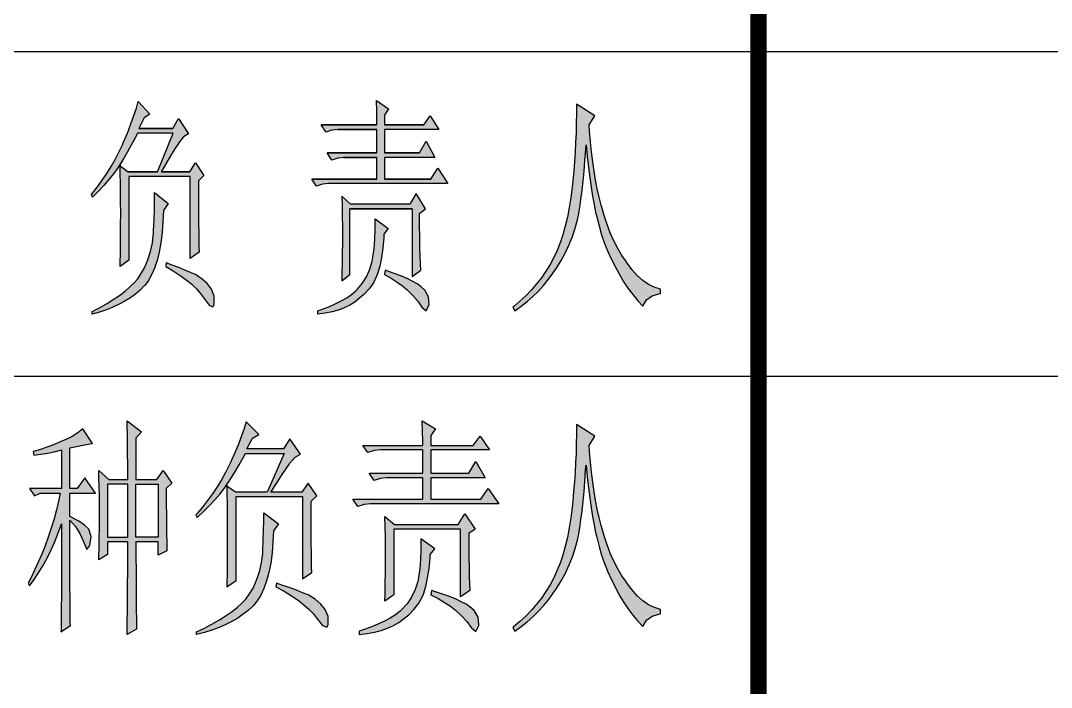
# Model space of a CAD drawing. Header units: millimetres. Extents: x 1121821 to 2245272, y -909469 to -453619.
# Drawn here: x 2245103.36 to 2245122.42, y -909456.01 to -909443.69 of the extents above; entities that cross this region are included whole.
import ezdxf

# ---------------------------------------------------------------- set-up
doc = ezdxf.new("R2010")
doc.units = ezdxf.units.MM
doc.layers.add('1', color=7, linetype='Continuous')

msp = doc.modelspace()

# ---------------------------------------------------------------- hatches: boundary and pattern name
at = {"layer": '1'}
h = msp.add_hatch(color=7, dxfattribs=at)
h.paths.add_polyline_path([(2245101.685, -909446.61), (2245101.718, -909446.567), (2245102.606, -909446.567), (2245102.39, -909446.25), (2245102.238, -909446.483), (2245100.81, -909446.483), (2245100.896, -909446.616), (2245101.069, -909446.567), (2245101.48, -909446.567), (2245101.414, -909446.712), (2245101.339, -909446.845), (2245101.256, -909446.966), (2245101.188, -909447.05), (2245101.075, -909447.158), (2245100.971, -909447.224), (2245100.865, -909447.253), (2245100.972, -909447.599), (2245101.034, -909447.555), (2245101.126, -909447.515), (2245101.25, -909447.482), (2245101.406, -909447.455), (2245101.437, -909447.45), (2245101.536, -909447.437), (2245101.639, -909447.425), (2245101.747, -909447.413), (2245101.86, -909447.402), (2245101.979, -909447.391), (2245102.103, -909447.382), (2245102.231, -909447.372), (2245102.325, -909447.366), (2245102.368, -909447.528), (2245102.39, -909447.617), (2245102.444, -909447.664), (2245102.509, -909447.566), (2245102.549, -909447.423), (2245102.527, -909447.269), (2245102.498, -909447.199), (2245102.444, -909447.115), (2245102.368, -909447.02), (2245102.269, -909446.915), (2245102.15, -909446.799), (2245102.076, -909446.734), (2245102.042, -909446.783), (2245102.123, -909446.907), (2245102.196, -909447.042), (2245102.265, -909447.186), (2245102.303, -909447.283), (2245101.091, -909447.283), (2245101.195, -909447.178), (2245101.29, -909447.075), (2245101.379, -909446.975), (2245101.415, -909446.934), (2245101.501, -909446.837), (2245101.591, -909446.729)])
h.paths.add_polyline_path([(2245101.761, -909447.75), (2245101.86, -909447.633), (2245101.599, -909447.45), (2245101.606, -909447.614), (2245101.609, -909447.79), (2245101.611, -909447.979), (2245101.611, -909448.017), (2245100.82, -909448.017), (2245100.939, -909448.15), (2245101.039, -909448.115), (2245101.163, -909448.099), (2245101.188, -909448.099), (2245101.611, -909448.099), (2245101.611, -909448.784), (2245100.453, -909448.784), (2245100.539, -909448.917), (2245100.647, -909448.877), (2245100.756, -909448.866), (2245102.941, -909448.866), (2245102.714, -909448.517), (2245102.509, -909448.784), (2245101.761, -909448.784), (2245101.761, -909448.099), (2245102.584, -909448.099), (2245102.39, -909447.783), (2245102.217, -909448.017), (2245101.761, -909448.017)])
h.paths.add_polyline_path([(2245101.725, -909445.364), (2245101.63, -909445.273), (2245101.501, -909445.179), (2245101.48, -909445.167), (2245101.449, -909445.2), (2245101.531, -909445.359), (2245101.593, -909445.51), (2245101.636, -909445.651), (2245101.642, -909445.683), (2245101.687, -909445.816), (2245101.761, -909445.749), (2245101.811, -909445.591), (2245101.784, -909445.449)])
h.paths.add_polyline_path([(2245100.804, -909446.029), (2245100.799, -909445.916), (2245102.606, -909445.916), (2245102.454, -909446.267), (2245102.487, -909446.3), (2245102.593, -909446.159), (2245102.695, -909446.059), (2245102.79, -909446), (2245102.886, -909445.981), (2245102.692, -909445.649), (2245102.584, -909445.834), (2245100.799, -909445.834), (2245100.788, -909445.633), (2245100.734, -909445.633), (2245100.713, -909445.822), (2245100.675, -909445.988), (2245100.623, -909446.129), (2245100.604, -909446.167), (2245100.55, -909446.329), (2245100.591, -909446.412), (2245100.71, -909446.402), (2245100.766, -909446.334), (2245100.798, -909446.216)])
h.paths.add_polyline_path([(2245105.411, -909445.978), (2245105.488, -909445.835), (2245105.524, -909445.767), (2245106.184, -909445.767), (2245105.891, -909446.484), (2245105.351, -909446.484), (2245105.199, -909446.375), (2245105.203, -909446.521), (2245105.206, -909446.694), (2245105.208, -909446.872), (2245105.209, -909447.053), (2245105.21, -909447.237), (2245105.21, -909447.267), (2245105.209, -909447.449), (2245105.208, -909447.631), (2245105.206, -909447.808), (2245105.204, -909447.985), (2245105.2, -909448.158), (2245105.199, -909448.234), (2245105.361, -909448.117), (2245105.361, -909446.567), (2245106.497, -909446.567), (2245106.497, -909448.084), (2245106.66, -909447.967), (2245106.657, -909447.873), (2245106.655, -909447.752), (2245106.653, -909447.607), (2245106.651, -909447.434), (2245106.65, -909447.236), (2245106.649, -909447.011), (2245106.649, -909446.76), (2245106.649, -909446.651), (2245106.747, -909446.551), (2245106.595, -909446.318), (2245106.487, -909446.484), (2245105.957, -909446.484), (2245106.064, -909446.305), (2245106.152, -909446.158), (2245106.223, -909446.042), (2245106.277, -909445.958), (2245106.281, -909445.951), (2245106.375, -909445.838), (2245106.465, -909445.784), (2245106.281, -909445.5), (2245106.173, -909445.684), (2245105.545, -909445.684), (2245105.643, -909445.483), (2245105.751, -909445.417), (2245105.534, -909445.184), (2245105.5, -909445.307), (2245105.455, -909445.445), (2245105.399, -909445.598), (2245105.334, -909445.766), (2245105.257, -909445.949), (2245105.242, -909445.984), (2245105.177, -909446.12), (2245105.108, -909446.255), (2245105.032, -909446.386), (2245104.954, -909446.513), (2245104.87, -909446.636), (2245104.781, -909446.758), (2245104.689, -909446.876), (2245104.668, -909446.901), (2245104.69, -909446.95), (2245104.799, -909446.842), (2245104.9, -909446.735), (2245104.994, -909446.628), (2245105.079, -909446.52), (2245105.158, -909446.412), (2245105.191, -909446.363), (2245105.261, -909446.244), (2245105.336, -909446.114)])
h.paths.add_polyline_path([(2245105.976, -909447.608), (2245105.992, -909447.403), (2245106, -909447.2), (2245106.087, -909447.067), (2245105.837, -909446.867), (2245105.836, -909447.017), (2245105.833, -909447.184), (2245105.827, -909447.369), (2245105.818, -909447.57), (2245105.816, -909447.617), (2245105.796, -909447.793), (2245105.761, -909447.957), (2245105.714, -909448.111), (2245105.652, -909448.255), (2245105.578, -909448.383), (2245105.525, -909448.459), (2245105.459, -909448.535), (2245105.381, -909448.612), (2245105.291, -909448.689), (2245105.189, -909448.767), (2245105.073, -909448.845), (2245104.945, -909448.922), (2245104.805, -909449.002), (2245104.68, -909449.067), (2245104.68, -909449.117), (2245104.816, -909449.078), (2245104.946, -909449.034), (2245105.068, -909448.985), (2245105.183, -909448.932), (2245105.29, -909448.874), (2245105.389, -909448.81), (2245105.482, -909448.742), (2245105.568, -909448.67), (2245105.654, -909448.584), (2245105.722, -909448.493), (2245105.783, -909448.387), (2245105.837, -909448.263), (2245105.883, -909448.124), (2245105.922, -909447.968), (2245105.953, -909447.797)])
h.paths.add_polyline_path([(2245106.816, -909448.554), (2245106.718, -909448.465), (2245106.595, -909448.383), (2245106.501, -909448.342), (2245106.398, -909448.299), (2245106.285, -909448.253), (2245106.163, -909448.208), (2245106.054, -909448.167), (2245106.043, -909448.234), (2245106.184, -909448.316), (2245106.311, -909448.398), (2245106.424, -909448.481), (2245106.524, -909448.563), (2245106.611, -909448.645), (2245106.683, -909448.727), (2245106.736, -909448.8), (2245106.845, -909448.951), (2245106.915, -909448.982), (2245106.941, -909448.934), (2245106.941, -909448.784), (2245106.887, -909448.65)])
h.paths.add_polyline_path([(2245110.09, -909445.701), (2245111.096, -909445.701), (2245110.934, -909445.451), (2245110.815, -909445.617), (2245110.09, -909445.617), (2245110.09, -909445.434), (2245110.166, -909445.317), (2245109.939, -909445.167), (2245109.945, -909445.365), (2245109.949, -909445.536), (2245109.95, -909445.617), (2245108.921, -909445.617), (2245109.008, -909445.75), (2245109.115, -909445.712), (2245109.224, -909445.701), (2245109.95, -909445.701), (2245109.95, -909446.134), (2245109.03, -909446.134), (2245109.116, -909446.267), (2245109.224, -909446.228), (2245109.333, -909446.217), (2245109.95, -909446.217), (2245109.95, -909446.617), (2245108.748, -909446.617), (2245108.834, -909446.75), (2245108.942, -909446.712), (2245109.051, -909446.7), (2245111.259, -909446.7), (2245111.074, -909446.417), (2245110.945, -909446.617), (2245110.09, -909446.617), (2245110.09, -909446.217), (2245111.02, -909446.217), (2245110.858, -909445.917), (2245110.74, -909446.134), (2245110.09, -909446.134)])
h.paths.add_polyline_path([(2245109.451, -909447.167), (2245110.599, -909447.167), (2245110.599, -909448.417), (2245110.761, -909448.3), (2245110.755, -909448.186), (2245110.748, -909448.046), (2245110.745, -909447.881), (2245110.741, -909447.689), (2245110.74, -909447.471), (2245110.74, -909447.251), (2245110.847, -909447.167), (2245110.674, -909446.884), (2245110.556, -909447.084), (2245109.463, -909447.084), (2245109.3, -909446.933), (2245109.305, -909447.13), (2245109.308, -909447.314), (2245109.31, -909447.486), (2245109.311, -909447.647), (2245109.311, -909447.667), (2245109.311, -909447.817), (2245109.309, -909447.981), (2245109.306, -909448.162), (2245109.303, -909448.357), (2245109.3, -909448.5), (2245109.451, -909448.383)])
h.paths.add_polyline_path([(2245110.002, -909448.227), (2245110.034, -909448.068), (2245110.059, -909447.892), (2245110.076, -909447.698), (2245110.079, -909447.634), (2245110.155, -909447.533), (2245109.917, -909447.35), (2245109.918, -909447.546), (2245109.912, -909447.729), (2245109.897, -909447.902), (2245109.875, -909448.063), (2245109.863, -909448.133), (2245109.819, -909448.285), (2245109.757, -909448.423), (2245109.678, -909448.549), (2245109.583, -909448.661), (2245109.56, -909448.684), (2245109.481, -909448.749), (2245109.391, -909448.811), (2245109.291, -909448.869), (2245109.18, -909448.926), (2245109.058, -909448.978), (2245108.925, -909449.027), (2245108.857, -909449.05), (2245108.857, -909449.117), (2245108.992, -909449.098), (2245109.119, -909449.072), (2245109.237, -909449.038), (2245109.346, -909448.997), (2245109.447, -909448.947), (2245109.539, -909448.891), (2245109.593, -909448.85), (2245109.708, -909448.754), (2245109.806, -909448.648), (2245109.884, -909448.534), (2245109.944, -909448.41), (2245109.96, -909448.367)])
h.paths.add_polyline_path([(2245110.833, -909448.669), (2245110.761, -909448.601), (2245110.694, -909448.555), (2245110.611, -909448.508), (2245110.509, -909448.458), (2245110.39, -909448.407), (2245110.253, -909448.354), (2245110.101, -909448.3), (2245110.09, -909448.383), (2245110.214, -909448.451), (2245110.325, -909448.521), (2245110.425, -909448.593), (2245110.512, -909448.667), (2245110.512, -909448.667), (2245110.616, -909448.77), (2245110.707, -909448.877), (2245110.783, -909448.983), (2245110.861, -909449.055), (2245110.91, -909448.946), (2245110.913, -909448.934), (2245110.901, -909448.792)])
h.paths.add_polyline_path([(2245113.9, -909445.928), (2245113.884, -909445.733), (2245113.875, -909445.617), (2245113.98, -909445.451), (2245113.642, -909445.234), (2245113.641, -909445.41), (2245113.637, -909445.587), (2245113.632, -909445.764), (2245113.624, -909445.941), (2245113.615, -909446.118), (2245113.603, -909446.295), (2245113.589, -909446.472), (2245113.573, -909446.649), (2245113.561, -909446.767), (2245113.537, -909446.96), (2245113.508, -909447.145), (2245113.473, -909447.321), (2245113.434, -909447.488), (2245113.388, -909447.647), (2245113.338, -909447.798), (2245113.281, -909447.94), (2245113.222, -909448.067), (2245113.153, -909448.196), (2245113.076, -909448.321), (2245112.994, -909448.441), (2245112.904, -909448.556), (2245112.808, -909448.667), (2245112.705, -909448.774), (2245112.595, -909448.875), (2245112.479, -909448.972), (2245112.465, -909448.984), (2245112.5, -909449.05), (2245112.616, -909448.969), (2245112.727, -909448.882), (2245112.833, -909448.788), (2245112.935, -909448.689), (2245113.031, -909448.583), (2245113.124, -909448.47), (2245113.211, -909448.352), (2245113.269, -909448.267), (2245113.357, -909448.123), (2245113.436, -909447.977), (2245113.505, -909447.829), (2245113.565, -909447.678), (2245113.616, -909447.526), (2245113.658, -909447.37), (2245113.677, -909447.284), (2245113.701, -909447.144), (2245113.723, -909446.992), (2245113.745, -909446.83), (2245113.764, -909446.658), (2245113.782, -909446.473), (2245113.797, -909446.278), (2245113.812, -909446.072), (2245113.817, -909445.983), (2245113.839, -909446.199), (2245113.861, -909446.401), (2245113.885, -909446.591), (2245113.911, -909446.769), (2245113.938, -909446.934), (2245113.965, -909447.086), (2245113.994, -909447.227), (2245114.015, -909447.317), (2245114.058, -909447.484), (2245114.106, -909447.647), (2245114.161, -909447.806), (2245114.222, -909447.958), (2245114.289, -909448.107), (2245114.353, -909448.234), (2245114.427, -909448.372), (2245114.506, -909448.505), (2245114.591, -909448.632), (2245114.681, -909448.754), (2245114.777, -909448.869), (2245114.866, -909448.967), (2245114.938, -909448.851), (2245115.038, -909448.774), (2245115.166, -909448.736), (2245115.192, -909448.734), (2245115.192, -909448.65), (2245115.08, -909448.617), (2245114.972, -909448.565), (2245114.866, -909448.493), (2245114.763, -909448.399), (2245114.662, -909448.286), (2245114.563, -909448.152), (2245114.563, -909448.15), (2245114.48, -909448.028), (2245114.403, -909447.899), (2245114.332, -909447.761), (2245114.266, -909447.614), (2245114.206, -909447.458), (2245114.151, -909447.293), (2245114.102, -909447.121), (2245114.096, -909447.1), (2245114.06, -909446.953), (2245114.026, -909446.799), (2245113.995, -909446.639), (2245113.967, -909446.471), (2245113.942, -909446.297), (2245113.919, -909446.115)])
h = msp.add_hatch(color=7, dxfattribs=at)
h.paths.add_polyline_path([(2245105.902, -909453.238), (2245105.492, -909453.238), (2245105.492, -909452.254), (2245105.902, -909452.254)], flags=16)
h.paths.add_polyline_path([(2245106.158, -909452.238), (2245106.053, -909452.338), (2245106.053, -909452.631), (2245106.055, -909452.819), (2245106.056, -909453), (2245106.058, -909453.171), (2245106.061, -909453.333), (2245106.064, -909453.488), (2245105.902, -909453.572), (2245105.902, -909453.32), (2245105.492, -909453.32), (2245105.492, -909453.609), (2245105.494, -909453.85), (2245105.494, -909454.07), (2245105.496, -909454.268), (2245105.497, -909454.445), (2245105.499, -909454.6), (2245105.501, -909454.733), (2245105.502, -909454.846), (2245105.505, -909454.938), (2245105.33, -909455.038), (2245105.331, -909454.935), (2245105.333, -909454.774), (2245105.335, -909454.609), (2245105.336, -909454.438), (2245105.338, -909454.264), (2245105.339, -909454.084), (2245105.341, -909453.9), (2245105.341, -909453.32), (2245104.969, -909453.32), (2245104.969, -909453.554), (2245104.805, -909453.654), (2245104.808, -909453.58), (2245104.813, -909453.435), (2245104.814, -909453.262), (2245104.816, -909453.064), (2245104.817, -909452.837), (2245104.816, -909452.682), (2245104.816, -909452.476), (2245104.813, -909452.294), (2245104.809, -909452.138), (2245104.805, -909452.004), (2245104.991, -909452.172), (2245105.341, -909452.172), (2245105.341, -909451.899), (2245105.339, -909451.682), (2245105.338, -909451.492), (2245105.336, -909451.329), (2245105.333, -909451.195), (2245105.33, -909451.087), (2245105.597, -909451.287), (2245105.492, -909451.405), (2245105.492, -909452.172), (2245105.878, -909452.172), (2245105.994, -909452.004)])
h.paths.add_polyline_path([(2245103.609, -909454.02), (2245103.693, -909453.896), (2245103.772, -909453.765), (2245103.848, -909453.626), (2245103.918, -909453.483), (2245103.986, -909453.332), (2245104.049, -909453.175), (2245104.109, -909453.011), (2245104.117, -909452.987), (2245104.117, -909453.813), (2245104.115, -909454), (2245104.113, -909454.179), (2245104.113, -909454.35), (2245104.112, -909454.513), (2245104.11, -909454.667), (2245104.109, -909454.815), (2245104.107, -909454.954), (2245104.105, -909454.988), (2245104.281, -909454.87), (2245104.278, -909454.814), (2245104.276, -909454.732), (2245104.275, -909454.625), (2245104.273, -909454.496), (2245104.273, -909454.342), (2245104.271, -909454.165), (2245104.27, -909453.962), (2245104.27, -909452.921), (2245104.374, -909453.04), (2245104.457, -909453.169), (2245104.516, -909453.307), (2245104.526, -909453.338), (2245104.584, -909453.467), (2245104.642, -909453.39), (2245104.642, -909453.388), (2245104.664, -909453.224), (2245104.619, -909453.088), (2245104.542, -909453.013), (2245104.434, -909452.939), (2245104.292, -909452.864), (2245104.27, -909452.855), (2245104.27, -909452.421), (2245104.747, -909452.421), (2245104.548, -909452.138), (2245104.408, -909452.338), (2245104.27, -909452.338), (2245104.27, -909451.588), (2245104.392, -909451.559), (2245104.515, -909451.535), (2245104.639, -909451.513), (2245104.689, -909451.505), (2245104.513, -909451.237), (2245104.42, -909451.31), (2245104.31, -909451.377), (2245104.183, -909451.439), (2245104.105, -909451.471), (2245103.985, -909451.522), (2245103.865, -909451.569), (2245103.745, -909451.611), (2245103.624, -909451.646), (2245103.593, -909451.655), (2245103.604, -909451.721), (2245103.736, -909451.703), (2245103.862, -909451.682), (2245103.983, -909451.656), (2245104.099, -909451.627), (2245104.117, -909451.621), (2245104.117, -909452.338), (2245103.522, -909452.338), (2245103.616, -909452.471), (2245103.72, -909452.421), (2245104.094, -909452.421), (2245104.062, -909452.573), (2245104.025, -909452.732), (2245103.98, -909452.897), (2245103.927, -909453.069), (2245103.872, -909453.238), (2245103.814, -909453.394), (2245103.751, -909453.549), (2245103.687, -909453.701), (2245103.619, -909453.849), (2245103.548, -909453.994), (2245103.5, -909454.087), (2245103.522, -909454.137)])
h.paths.add_polyline_path([(2245100.643, -909454.654), (2245100.759, -909454.616), (2245100.877, -909454.604), (2245103.219, -909454.604), (2245102.999, -909454.287), (2245102.836, -909454.521), (2245101.972, -909454.521), (2245101.972, -909451.788), (2245103.068, -909451.788), (2245102.858, -909451.487), (2245102.707, -909451.704), (2245100.714, -909451.704), (2245100.806, -909451.838), (2245100.924, -909451.8), (2245101.04, -909451.788), (2245101.798, -909451.788), (2245101.798, -909454.521), (2245100.55, -909454.521)])
h.paths.add_polyline_path([(2245104.969, -909453.238), (2245105.341, -909453.238), (2245105.341, -909452.254), (2245104.969, -909452.254)], flags=16)
h.paths.add_polyline_path([(2245109.829, -909452.621), (2245109.712, -909452.632), (2245109.596, -909452.671), (2245109.502, -909452.537), (2245110.798, -909452.537), (2245110.798, -909452.138), (2245110.132, -909452.138), (2245110.016, -909452.149), (2245109.899, -909452.188), (2245109.807, -909452.054), (2245110.798, -909452.054), (2245110.798, -909451.621), (2245110.016, -909451.621), (2245109.899, -909451.632), (2245109.783, -909451.671), (2245109.689, -909451.539), (2245110.798, -909451.539), (2245110.796, -909451.456), (2245110.793, -909451.286), (2245110.785, -909451.087), (2245111.03, -909451.237), (2245110.949, -909451.355), (2245110.949, -909451.539), (2245111.729, -909451.539), (2245111.858, -909451.371), (2245112.033, -909451.621), (2245110.949, -909451.621), (2245110.949, -909452.054), (2245111.648, -909452.054), (2245111.776, -909451.838), (2245111.951, -909452.138), (2245110.949, -909452.138), (2245110.949, -909452.537), (2245111.869, -909452.537), (2245112.009, -909452.338), (2245112.207, -909452.621)])
h.paths.add_polyline_path([(2245107.545, -909451.605), (2245107.65, -909451.405), (2245107.766, -909451.337), (2245107.534, -909451.105), (2245107.497, -909451.228), (2245107.447, -909451.366), (2245107.387, -909451.519), (2245107.316, -909451.687), (2245107.234, -909451.869), (2245107.218, -909451.904), (2245107.149, -909452.041), (2245107.073, -909452.175), (2245106.992, -909452.305), (2245106.907, -909452.433), (2245106.817, -909452.557), (2245106.722, -909452.679), (2245106.622, -909452.797), (2245106.601, -909452.821), (2245106.623, -909452.871), (2245106.741, -909452.763), (2245106.849, -909452.655), (2245106.95, -909452.549), (2245107.042, -909452.441), (2245107.128, -909452.333), (2245107.163, -909452.283), (2245107.239, -909452.165), (2245107.319, -909452.035), (2245107.4, -909451.898), (2245107.484, -909451.756), (2245107.521, -909451.688), (2245108.233, -909451.688), (2245107.917, -909452.404), (2245107.336, -909452.404), (2245107.173, -909452.296), (2245107.176, -909452.441), (2245107.179, -909452.615), (2245107.181, -909452.792), (2245107.182, -909452.974), (2245107.182, -909453.551), (2245107.179, -909453.73), (2245107.178, -909453.905), (2245107.173, -909454.079), (2245107.171, -909454.155), (2245107.347, -909454.037), (2245107.347, -909452.487), (2245108.571, -909452.487), (2245108.571, -909454.005), (2245108.745, -909453.887), (2245108.742, -909453.794), (2245108.74, -909453.673), (2245108.737, -909453.527), (2245108.736, -909453.354), (2245108.736, -909453.156), (2245108.734, -909452.932), (2245108.734, -909452.571), (2245108.839, -909452.471), (2245108.676, -909452.238), (2245108.558, -909452.404), (2245107.988, -909452.404), (2245108.102, -909452.225), (2245108.199, -909452.078), (2245108.275, -909451.962), (2245108.333, -909451.878), (2245108.338, -909451.87), (2245108.439, -909451.758), (2245108.536, -909451.704), (2245108.338, -909451.421), (2245108.22, -909451.605)])
h.paths.add_polyline_path([(2245113.797, -909452.199), (2245113.81, -909451.993), (2245113.817, -909451.904), (2245113.838, -909452.119), (2245113.862, -909452.322), (2245113.886, -909452.512), (2245113.91, -909452.689), (2245113.938, -909452.855), (2245113.965, -909453.008), (2245113.994, -909453.148), (2245114.015, -909453.238), (2245114.057, -909453.406), (2245114.105, -909453.568), (2245114.16, -909453.726), (2245114.221, -909453.879), (2245114.289, -909454.028), (2245114.353, -909454.155), (2245114.426, -909454.293), (2245114.506, -909454.426), (2245114.59, -909454.553), (2245114.68, -909454.675), (2245114.777, -909454.79), (2245114.866, -909454.888), (2245114.938, -909454.772), (2245115.038, -909454.695), (2245115.165, -909454.658), (2245115.193, -909454.654), (2245115.193, -909454.571), (2245115.081, -909454.538), (2245114.972, -909454.487), (2245114.866, -909454.413), (2245114.762, -909454.321), (2245114.663, -909454.206), (2245114.564, -909454.073), (2245114.563, -909454.071), (2245114.481, -909453.95), (2245114.403, -909453.82), (2245114.332, -909453.681), (2245114.266, -909453.535), (2245114.205, -909453.378), (2245114.15, -909453.214), (2245114.102, -909453.042), (2245114.095, -909453.021), (2245114.06, -909452.874), (2245114.026, -909452.719), (2245113.994, -909452.56), (2245113.967, -909452.392), (2245113.941, -909452.217), (2245113.92, -909452.036), (2245113.899, -909451.848), (2245113.883, -909451.655), (2245113.875, -909451.539), (2245113.979, -909451.371), (2245113.641, -909451.155), (2245113.64, -909451.331), (2245113.636, -909451.508), (2245113.632, -909451.685), (2245113.623, -909451.862), (2245113.614, -909452.04), (2245113.603, -909452.215), (2245113.588, -909452.392), (2245113.572, -909452.57), (2245113.561, -909452.687), (2245113.536, -909452.881), (2245113.507, -909453.066), (2245113.474, -909453.241), (2245113.433, -909453.409), (2245113.388, -909453.568), (2245113.337, -909453.718), (2245113.28, -909453.86), (2245113.222, -909453.987), (2245113.153, -909454.116), (2245113.076, -909454.242), (2245112.994, -909454.361), (2245112.903, -909454.477), (2245112.807, -909454.588), (2245112.704, -909454.695), (2245112.594, -909454.796), (2245112.478, -909454.893), (2245112.463, -909454.904), (2245112.499, -909454.972), (2245112.615, -909454.89), (2245112.726, -909454.803), (2245112.832, -909454.709), (2245112.934, -909454.609), (2245113.031, -909454.503), (2245113.122, -909454.392), (2245113.211, -909454.272), (2245113.269, -909454.187), (2245113.356, -909454.044), (2245113.435, -909453.899), (2245113.504, -909453.749), (2245113.565, -909453.599), (2245113.615, -909453.446), (2245113.657, -909453.291), (2245113.677, -909453.204), (2245113.701, -909453.064), (2245113.723, -909452.913), (2245113.744, -909452.75), (2245113.764, -909452.578), (2245113.781, -909452.394)])
h.paths.add_polyline_path([(2245110.377, -909454.604), (2245110.292, -909454.669), (2245110.197, -909454.732), (2245110.087, -909454.79), (2245109.968, -909454.846), (2245109.836, -909454.899), (2245109.694, -909454.948), (2245109.62, -909454.972), (2245109.62, -909455.038), (2245109.767, -909455.018), (2245109.902, -909454.993), (2245110.029, -909454.959), (2245110.147, -909454.917), (2245110.256, -909454.867), (2245110.355, -909454.811), (2245110.413, -909454.77), (2245110.537, -909454.674), (2245110.641, -909454.569), (2245110.727, -909454.455), (2245110.791, -909454.33), (2245110.809, -909454.287), (2245110.852, -909454.147), (2245110.888, -909453.989), (2245110.915, -909453.813), (2245110.933, -909453.618), (2245110.936, -909453.554), (2245111.018, -909453.454), (2245110.762, -909453.27), (2245110.764, -909453.467), (2245110.756, -909453.651), (2245110.741, -909453.823), (2245110.717, -909453.983), (2245110.704, -909454.055), (2245110.656, -909454.206), (2245110.59, -909454.343), (2245110.506, -909454.469), (2245110.403, -909454.582)])
h.paths.add_polyline_path([(2245107.659, -909454.176), (2245107.725, -909454.032), (2245107.777, -909453.878), (2245107.814, -909453.713), (2245107.837, -909453.538), (2245107.838, -909453.49), (2245107.848, -909453.29), (2245107.854, -909453.106), (2245107.858, -909452.939), (2245107.859, -909452.787), (2245108.128, -909452.987), (2245108.035, -909453.121), (2245108.027, -909453.324), (2245108.009, -909453.528), (2245107.985, -909453.717), (2245107.951, -909453.889), (2245107.909, -909454.045), (2245107.859, -909454.184), (2245107.801, -909454.308), (2245107.735, -909454.414), (2245107.661, -909454.504), (2245107.653, -909454.513), (2245107.569, -909454.59), (2245107.477, -909454.662), (2245107.377, -909454.732), (2245107.269, -909454.794), (2245107.153, -909454.852), (2245107.029, -909454.906), (2245106.899, -909454.954), (2245106.759, -909454.999), (2245106.612, -909455.038), (2245106.612, -909454.988), (2245106.747, -909454.922), (2245106.899, -909454.843), (2245107.036, -909454.765), (2245107.16, -909454.687), (2245107.271, -909454.609), (2245107.368, -909454.533), (2245107.452, -909454.456), (2245107.522, -909454.38), (2245107.58, -909454.305)])
h.paths.add_polyline_path([(2245108.093, -909454.087), (2245108.081, -909454.155), (2245108.233, -909454.237), (2245108.37, -909454.319), (2245108.492, -909454.401), (2245108.599, -909454.484), (2245108.692, -909454.566), (2245108.769, -909454.648), (2245108.827, -909454.72), (2245108.945, -909454.872), (2245109.021, -909454.902), (2245109.048, -909454.854), (2245109.048, -909454.704), (2245108.99, -909454.571), (2245108.914, -909454.474), (2245108.808, -909454.385), (2245108.676, -909454.305), (2245108.574, -909454.263), (2245108.463, -909454.219), (2245108.342, -909454.174), (2245108.21, -909454.128)])
h.paths.add_polyline_path([(2245107.173, -909452.296), (2245107.16, -909452.288), (2245107.163, -909452.283), (2245107.171, -909452.272)], flags=16)
h.paths.add_polyline_path([(2245110.108, -909453.407), (2245110.107, -909453.235), (2245110.103, -909453.05), (2245110.097, -909452.855), (2245110.272, -909453.005), (2245111.45, -909453.005), (2245111.577, -909452.805), (2245111.764, -909453.088), (2245111.648, -909453.171), (2245111.648, -909453.393), (2245111.65, -909453.609), (2245111.653, -909453.8), (2245111.658, -909453.966), (2245111.664, -909454.107), (2245111.671, -909454.221), (2245111.497, -909454.337), (2245111.497, -909453.088), (2245110.261, -909453.088), (2245110.261, -909454.305), (2245110.097, -909454.421), (2245110.1, -909454.277), (2245110.105, -909454.082), (2245110.107, -909453.902), (2245110.108, -909453.738), (2245110.11, -909453.588), (2245110.11, -909453.568)])
h.paths.add_polyline_path([(2245111.75, -909454.59), (2245111.671, -909454.521), (2245111.6, -909454.475), (2245111.51, -909454.429), (2245111.4, -909454.379), (2245111.271, -909454.327), (2245111.125, -909454.276), (2245110.96, -909454.221), (2245110.949, -909454.305), (2245111.081, -909454.372), (2245111.202, -909454.442), (2245111.308, -909454.514), (2245111.403, -909454.587), (2245111.403, -909454.588), (2245111.515, -909454.691), (2245111.613, -909454.798), (2245111.695, -909454.904), (2245111.78, -909454.977), (2245111.832, -909454.867), (2245111.835, -909454.854), (2245111.822, -909454.712)])

# ---------------------------------------------------------------- linework, layer by layer
at = {"layer": '1', "color": 7}
for p, q in [((2245091.006, -909444.261), (2245153.006, -909444.261)), ((2245105.545, -909445.684), (2245105.545, -909445.684)), ((2245099.006, -909450.261), (2245153.006, -909450.261))]:
    msp.add_line(p, q, dxfattribs=at)
at = {"layer": '1', "color": 7, "const_width": 0.3}
msp.add_lwpolyline([(2245117.006, -909426.261), (2245117.006, -909468.261)], dxfattribs=at)
at = {"layer": '1', "color": 7}
for points in [[(2245105.21, -909447.237), (2245105.209, -909447.053), (2245105.208, -909446.872), (2245105.206, -909446.694), (2245105.203, -909446.521), (2245105.199, -909446.375), (2245105.351, -909446.484), (2245105.351, -909446.484), (2245105.891, -909446.484), (2245105.351, -909446.484), (2245105.891, -909446.484), (2245106.184, -909445.767), (2245105.524, -909445.767), (2245105.488, -909445.835), (2245105.411, -909445.978), (2245105.336, -909446.114), (2245105.261, -909446.244), (2245105.191, -909446.363), (2245105.188, -909446.367), (2245105.199, -909446.35), (2245105.199, -909446.375), (2245105.188, -909446.367), (2245105.199, -909446.35), (2245105.191, -909446.363), (2245105.158, -909446.412), (2245105.079, -909446.52), (2245104.994, -909446.628), (2245104.9, -909446.735), (2245104.799, -909446.842), (2245104.69, -909446.95), (2245104.668, -909446.901), (2245104.689, -909446.876), (2245104.781, -909446.758), (2245104.87, -909446.636), (2245104.954, -909446.513), (2245105.032, -909446.386), (2245105.108, -909446.255), (2245105.177, -909446.12), (2245105.242, -909445.984), (2245105.257, -909445.949), (2245105.334, -909445.766), (2245105.399, -909445.598), (2245105.455, -909445.445), (2245105.5, -909445.307), (2245105.534, -909445.184), (2245105.751, -909445.417), (2245105.643, -909445.483), (2245105.545, -909445.684), (2245106.173, -909445.684), (2245105.545, -909445.684), (2245106.173, -909445.684), (2245106.281, -909445.5), (2245106.465, -909445.784), (2245106.375, -909445.838), (2245106.281, -909445.951), (2245106.277, -909445.958), (2245106.223, -909446.042), (2245106.152, -909446.158), (2245106.064, -909446.305), (2245105.957, -909446.484), (2245106.487, -909446.484), (2245105.957, -909446.484), (2245106.487, -909446.484), (2245106.595, -909446.318), (2245106.747, -909446.551), (2245106.649, -909446.651), (2245106.649, -909446.76), (2245106.649, -909447.011), (2245106.65, -909447.236), (2245106.651, -909447.434), (2245106.653, -909447.607), (2245106.655, -909447.752), (2245106.657, -909447.873), (2245106.66, -909447.967), (2245106.497, -909448.084), (2245106.497, -909446.567), (2245105.361, -909446.567), (2245105.361, -909448.117), (2245105.199, -909448.234), (2245105.2, -909448.158), (2245105.204, -909447.985), (2245105.206, -909447.808), (2245105.208, -909447.631), (2245105.209, -909447.449), (2245105.21, -909447.267)], [(2245111.02, -909446.217), (2245110.09, -909446.217), (2245110.09, -909446.617), (2245110.945, -909446.617), (2245110.09, -909446.617), (2245110.945, -909446.617), (2245111.074, -909446.417), (2245111.259, -909446.7), (2245109.051, -909446.7), (2245108.942, -909446.712), (2245108.834, -909446.75), (2245108.748, -909446.617), (2245108.748, -909446.617), (2245109.95, -909446.617), (2245108.748, -909446.617), (2245109.95, -909446.617), (2245109.95, -909446.217), (2245109.333, -909446.217), (2245109.95, -909446.217), (2245109.333, -909446.217), (2245109.224, -909446.228), (2245109.116, -909446.267), (2245109.03, -909446.134), (2245109.03, -909446.134), (2245109.95, -909446.134), (2245109.03, -909446.134), (2245109.95, -909446.134), (2245109.95, -909445.701), (2245109.224, -909445.701), (2245109.95, -909445.701), (2245109.224, -909445.701), (2245109.115, -909445.712), (2245109.008, -909445.75), (2245108.921, -909445.617), (2245108.921, -909445.617), (2245109.95, -909445.617), (2245108.921, -909445.617), (2245109.95, -909445.617), (2245109.949, -909445.536), (2245109.945, -909445.365), (2245109.939, -909445.167), (2245110.166, -909445.317), (2245110.09, -909445.434), (2245110.09, -909445.617), (2245110.815, -909445.617), (2245110.09, -909445.617), (2245110.815, -909445.617), (2245110.934, -909445.451), (2245111.096, -909445.701), (2245110.09, -909445.701), (2245110.09, -909446.134), (2245110.74, -909446.134), (2245110.09, -909446.134), (2245110.74, -909446.134), (2245110.858, -909445.917)], [(2245112.616, -909448.969), (2245112.727, -909448.882), (2245112.833, -909448.788), (2245112.935, -909448.689), (2245113.031, -909448.583), (2245113.124, -909448.47), (2245113.211, -909448.352), (2245113.269, -909448.267), (2245113.357, -909448.123), (2245113.436, -909447.977), (2245113.505, -909447.829), (2245113.565, -909447.678), (2245113.616, -909447.526), (2245113.658, -909447.37), (2245113.677, -909447.284), (2245113.701, -909447.144), (2245113.723, -909446.992), (2245113.745, -909446.83), (2245113.764, -909446.658), (2245113.782, -909446.473), (2245113.797, -909446.278), (2245113.812, -909446.072), (2245113.817, -909445.983), (2245113.839, -909446.199), (2245113.861, -909446.401), (2245113.885, -909446.591), (2245113.911, -909446.769), (2245113.938, -909446.934), (2245113.965, -909447.086), (2245113.994, -909447.227), (2245114.015, -909447.317), (2245114.058, -909447.484), (2245114.106, -909447.647), (2245114.161, -909447.806), (2245114.222, -909447.958), (2245114.289, -909448.107), (2245114.353, -909448.234), (2245114.427, -909448.372), (2245114.506, -909448.505), (2245114.591, -909448.632), (2245114.681, -909448.754), (2245114.777, -909448.869), (2245114.866, -909448.967), (2245114.938, -909448.851), (2245115.038, -909448.774), (2245115.166, -909448.736), (2245115.192, -909448.734), (2245115.192, -909448.65), (2245115.08, -909448.617), (2245114.972, -909448.565), (2245114.866, -909448.493), (2245114.763, -909448.399), (2245114.662, -909448.286), (2245114.563, -909448.152), (2245114.563, -909448.15), (2245114.48, -909448.028), (2245114.403, -909447.899), (2245114.332, -909447.761), (2245114.266, -909447.614), (2245114.206, -909447.458), (2245114.151, -909447.293), (2245114.102, -909447.121), (2245114.096, -909447.1), (2245114.06, -909446.953), (2245114.026, -909446.799), (2245113.995, -909446.639), (2245113.967, -909446.471), (2245113.942, -909446.297), (2245113.919, -909446.115), (2245113.9, -909445.928), (2245113.884, -909445.733), (2245113.875, -909445.617), (2245113.98, -909445.451), (2245113.642, -909445.234), (2245113.641, -909445.41), (2245113.637, -909445.587), (2245113.632, -909445.764), (2245113.624, -909445.941), (2245113.615, -909446.118), (2245113.603, -909446.295), (2245113.589, -909446.472), (2245113.573, -909446.649), (2245113.561, -909446.767), (2245113.537, -909446.96), (2245113.508, -909447.145), (2245113.473, -909447.321), (2245113.434, -909447.488), (2245113.388, -909447.647), (2245113.338, -909447.798), (2245113.281, -909447.94), (2245113.222, -909448.067), (2245113.153, -909448.196), (2245113.076, -909448.321), (2245112.994, -909448.441), (2245112.904, -909448.556), (2245112.808, -909448.667), (2245112.705, -909448.774), (2245112.595, -909448.875), (2245112.479, -909448.972), (2245112.465, -909448.984), (2245112.5, -909449.05)], [(2245105.837, -909448.263), (2245105.783, -909448.387), (2245105.722, -909448.493), (2245105.654, -909448.584), (2245105.646, -909448.592), (2245105.568, -909448.67), (2245105.482, -909448.742), (2245105.389, -909448.81), (2245105.29, -909448.874), (2245105.183, -909448.932), (2245105.068, -909448.985), (2245104.946, -909449.034), (2245104.816, -909449.078), (2245104.68, -909449.117), (2245104.68, -909449.067), (2245104.805, -909449.002), (2245104.945, -909448.922), (2245105.073, -909448.845), (2245105.189, -909448.767), (2245105.291, -909448.689), (2245105.381, -909448.612), (2245105.459, -909448.535), (2245105.525, -909448.459), (2245105.578, -909448.383), (2245105.652, -909448.255), (2245105.714, -909448.111), (2245105.761, -909447.957), (2245105.796, -909447.793), (2245105.816, -909447.617), (2245105.818, -909447.57), (2245105.827, -909447.369), (2245105.833, -909447.184), (2245105.836, -909447.017), (2245105.837, -909446.867), (2245106.087, -909447.067), (2245106, -909447.2), (2245105.992, -909447.403), (2245105.976, -909447.608), (2245105.953, -909447.797), (2245105.922, -909447.968), (2245105.883, -909448.124)], [(2245110.74, -909447.471), (2245110.74, -909447.251), (2245110.847, -909447.167), (2245110.674, -909446.884), (2245110.556, -909447.084), (2245109.463, -909447.084), (2245109.3, -909446.933), (2245109.305, -909447.13), (2245109.308, -909447.314), (2245109.31, -909447.486), (2245109.311, -909447.647), (2245109.311, -909447.667), (2245109.311, -909447.817), (2245109.309, -909447.981), (2245109.306, -909448.162), (2245109.303, -909448.357), (2245109.3, -909448.5), (2245109.451, -909448.383), (2245109.451, -909447.167), (2245110.599, -909447.167), (2245109.451, -909447.167), (2245110.599, -909447.167), (2245110.599, -909448.417), (2245110.761, -909448.3), (2245110.755, -909448.186), (2245110.748, -909448.046), (2245110.745, -909447.881), (2245110.741, -909447.689)], [(2245110.002, -909448.227), (2245109.96, -909448.367), (2245109.944, -909448.41), (2245109.884, -909448.534), (2245109.806, -909448.648), (2245109.708, -909448.754), (2245109.593, -909448.85), (2245109.539, -909448.891), (2245109.447, -909448.947), (2245109.346, -909448.997), (2245109.237, -909449.038), (2245109.119, -909449.072), (2245108.992, -909449.098), (2245108.857, -909449.117), (2245108.857, -909449.05), (2245108.925, -909449.027), (2245109.058, -909448.978), (2245109.18, -909448.926), (2245109.291, -909448.869), (2245109.391, -909448.811), (2245109.481, -909448.749), (2245109.56, -909448.684), (2245109.583, -909448.661), (2245109.678, -909448.549), (2245109.757, -909448.423), (2245109.819, -909448.285), (2245109.863, -909448.133), (2245109.875, -909448.063), (2245109.897, -909447.902), (2245109.912, -909447.729), (2245109.918, -909447.546), (2245109.917, -909447.35), (2245110.155, -909447.533), (2245110.079, -909447.634), (2245110.076, -909447.698), (2245110.059, -909447.892), (2245110.034, -909448.068)], [(2245106.524, -909448.563), (2245106.611, -909448.645), (2245106.683, -909448.727), (2245106.736, -909448.8), (2245106.845, -909448.951), (2245106.915, -909448.982), (2245106.941, -909448.934), (2245106.941, -909448.784), (2245106.887, -909448.65), (2245106.816, -909448.554), (2245106.718, -909448.465), (2245106.595, -909448.383), (2245106.501, -909448.342), (2245106.398, -909448.299), (2245106.285, -909448.253), (2245106.163, -909448.208), (2245106.054, -909448.167), (2245106.043, -909448.234), (2245106.184, -909448.316), (2245106.311, -909448.398), (2245106.424, -909448.481)], [(2245110.512, -909448.667), (2245110.616, -909448.77), (2245110.707, -909448.877), (2245110.783, -909448.983), (2245110.861, -909449.055), (2245110.91, -909448.946), (2245110.913, -909448.934), (2245110.901, -909448.792), (2245110.833, -909448.669), (2245110.761, -909448.601), (2245110.694, -909448.555), (2245110.611, -909448.508), (2245110.509, -909448.458), (2245110.39, -909448.407), (2245110.253, -909448.354), (2245110.101, -909448.3), (2245110.09, -909448.383), (2245110.214, -909448.451), (2245110.325, -909448.521), (2245110.425, -909448.593), (2245110.512, -909448.667)], [(2245106.158, -909452.238), (2245106.053, -909452.338), (2245106.053, -909452.631), (2245106.055, -909452.819), (2245106.056, -909453), (2245106.058, -909453.171), (2245106.061, -909453.333), (2245106.064, -909453.488), (2245105.902, -909453.572), (2245105.902, -909453.32), (2245105.492, -909453.32), (2245105.492, -909453.609), (2245105.494, -909453.85), (2245105.494, -909454.07), (2245105.496, -909454.268), (2245105.497, -909454.445), (2245105.499, -909454.6), (2245105.501, -909454.733), (2245105.502, -909454.846), (2245105.505, -909454.938), (2245105.33, -909455.038), (2245105.331, -909454.935), (2245105.333, -909454.774), (2245105.335, -909454.609), (2245105.336, -909454.438), (2245105.338, -909454.264), (2245105.339, -909454.084), (2245105.341, -909453.9), (2245105.341, -909453.32), (2245104.969, -909453.32), (2245104.969, -909453.554), (2245104.805, -909453.654), (2245104.808, -909453.58), (2245104.813, -909453.435), (2245104.814, -909453.262), (2245104.816, -909453.064), (2245104.817, -909452.837), (2245104.816, -909452.682), (2245104.816, -909452.476), (2245104.813, -909452.294), (2245104.809, -909452.138), (2245104.805, -909452.004), (2245104.991, -909452.172), (2245105.341, -909452.172), (2245105.341, -909451.899), (2245105.339, -909451.682), (2245105.338, -909451.492), (2245105.336, -909451.329), (2245105.333, -909451.195), (2245105.33, -909451.087), (2245105.597, -909451.287), (2245105.492, -909451.405), (2245105.492, -909452.172), (2245105.878, -909452.172), (2245105.994, -909452.004)], [(2245107.545, -909451.605), (2245107.65, -909451.405), (2245107.766, -909451.337), (2245107.534, -909451.105), (2245107.497, -909451.228), (2245107.447, -909451.366), (2245107.387, -909451.519), (2245107.316, -909451.687), (2245107.234, -909451.869), (2245107.218, -909451.904), (2245107.149, -909452.041), (2245107.073, -909452.175), (2245106.992, -909452.305), (2245106.907, -909452.433), (2245106.817, -909452.557), (2245106.722, -909452.679), (2245106.622, -909452.797), (2245106.601, -909452.821), (2245106.623, -909452.871), (2245106.741, -909452.763), (2245106.849, -909452.655), (2245106.95, -909452.549), (2245107.042, -909452.441), (2245107.128, -909452.333), (2245107.163, -909452.283), (2245107.239, -909452.165), (2245107.319, -909452.035), (2245107.4, -909451.898), (2245107.484, -909451.756), (2245107.521, -909451.688), (2245108.233, -909451.688), (2245107.917, -909452.404), (2245107.336, -909452.404), (2245107.173, -909452.296), (2245107.176, -909452.441), (2245107.179, -909452.615), (2245107.181, -909452.792), (2245107.182, -909452.974), (2245107.182, -909453.551), (2245107.179, -909453.73), (2245107.178, -909453.905), (2245107.173, -909454.079), (2245107.171, -909454.155), (2245107.347, -909454.037), (2245107.347, -909452.487), (2245108.571, -909452.487), (2245108.571, -909454.005), (2245108.745, -909453.887), (2245108.742, -909453.794), (2245108.74, -909453.673), (2245108.737, -909453.527), (2245108.736, -909453.354), (2245108.736, -909453.156), (2245108.734, -909452.932), (2245108.734, -909452.571), (2245108.839, -909452.471), (2245108.676, -909452.238), (2245108.558, -909452.404), (2245107.988, -909452.404), (2245108.102, -909452.225), (2245108.199, -909452.078), (2245108.275, -909451.962), (2245108.333, -909451.878), (2245108.338, -909451.87), (2245108.439, -909451.758), (2245108.536, -909451.704), (2245108.338, -909451.421), (2245108.22, -909451.605)], [(2245109.829, -909452.621), (2245109.712, -909452.632), (2245109.596, -909452.671), (2245109.502, -909452.537), (2245110.798, -909452.537), (2245110.798, -909452.138), (2245110.132, -909452.138), (2245110.016, -909452.149), (2245109.899, -909452.188), (2245109.807, -909452.054), (2245110.798, -909452.054), (2245110.798, -909451.621), (2245110.016, -909451.621), (2245109.899, -909451.632), (2245109.783, -909451.671), (2245109.689, -909451.539), (2245110.798, -909451.539), (2245110.796, -909451.456), (2245110.793, -909451.286), (2245110.785, -909451.087), (2245111.03, -909451.237), (2245110.949, -909451.355), (2245110.949, -909451.539), (2245111.729, -909451.539), (2245111.858, -909451.371), (2245112.033, -909451.621), (2245110.949, -909451.621), (2245110.949, -909452.054), (2245111.648, -909452.054), (2245111.776, -909451.838), (2245111.951, -909452.138), (2245110.949, -909452.138), (2245110.949, -909452.537), (2245111.869, -909452.537), (2245112.009, -909452.338), (2245112.207, -909452.621)], [(2245113.797, -909452.199), (2245113.81, -909451.993), (2245113.817, -909451.904), (2245113.838, -909452.119), (2245113.862, -909452.322), (2245113.886, -909452.512), (2245113.91, -909452.689), (2245113.938, -909452.855), (2245113.965, -909453.008), (2245113.994, -909453.148), (2245114.015, -909453.238), (2245114.057, -909453.406), (2245114.105, -909453.568), (2245114.16, -909453.726), (2245114.221, -909453.879), (2245114.289, -909454.028), (2245114.353, -909454.155), (2245114.426, -909454.293), (2245114.506, -909454.426), (2245114.59, -909454.553), (2245114.68, -909454.675), (2245114.777, -909454.79), (2245114.866, -909454.888), (2245114.938, -909454.772), (2245115.038, -909454.695), (2245115.165, -909454.658), (2245115.193, -909454.654), (2245115.193, -909454.571), (2245115.081, -909454.538), (2245114.972, -909454.487), (2245114.866, -909454.413), (2245114.762, -909454.321), (2245114.663, -909454.206), (2245114.564, -909454.073), (2245114.563, -909454.071), (2245114.481, -909453.95), (2245114.403, -909453.82), (2245114.332, -909453.681), (2245114.266, -909453.535), (2245114.205, -909453.378), (2245114.15, -909453.214), (2245114.102, -909453.042), (2245114.095, -909453.021), (2245114.06, -909452.874), (2245114.026, -909452.719), (2245113.994, -909452.56), (2245113.967, -909452.392), (2245113.941, -909452.217), (2245113.92, -909452.036), (2245113.899, -909451.848), (2245113.883, -909451.655), (2245113.875, -909451.539), (2245113.979, -909451.371), (2245113.641, -909451.155), (2245113.64, -909451.331), (2245113.636, -909451.508), (2245113.632, -909451.685), (2245113.623, -909451.862), (2245113.614, -909452.04), (2245113.603, -909452.215), (2245113.588, -909452.392), (2245113.572, -909452.57), (2245113.561, -909452.687), (2245113.536, -909452.881), (2245113.507, -909453.066), (2245113.474, -909453.241), (2245113.433, -909453.409), (2245113.388, -909453.568), (2245113.337, -909453.718), (2245113.28, -909453.86), (2245113.222, -909453.987), (2245113.153, -909454.116), (2245113.076, -909454.242), (2245112.994, -909454.361), (2245112.903, -909454.477), (2245112.807, -909454.588), (2245112.704, -909454.695), (2245112.594, -909454.796), (2245112.478, -909454.893), (2245112.463, -909454.904), (2245112.499, -909454.972), (2245112.615, -909454.89), (2245112.726, -909454.803), (2245112.832, -909454.709), (2245112.934, -909454.609), (2245113.031, -909454.503), (2245113.122, -909454.392), (2245113.211, -909454.272), (2245113.269, -909454.187), (2245113.356, -909454.044), (2245113.435, -909453.899), (2245113.504, -909453.749), (2245113.565, -909453.599), (2245113.615, -909453.446), (2245113.657, -909453.291), (2245113.677, -909453.204), (2245113.701, -909453.064), (2245113.723, -909452.913), (2245113.744, -909452.75), (2245113.764, -909452.578), (2245113.781, -909452.394)], [(2245103.609, -909454.02), (2245103.693, -909453.896), (2245103.772, -909453.765), (2245103.848, -909453.626), (2245103.918, -909453.483), (2245103.986, -909453.332), (2245104.049, -909453.175), (2245104.109, -909453.011), (2245104.117, -909452.987), (2245104.117, -909453.813), (2245104.115, -909454), (2245104.113, -909454.179), (2245104.113, -909454.35), (2245104.112, -909454.513), (2245104.11, -909454.667), (2245104.109, -909454.815), (2245104.107, -909454.954), (2245104.105, -909454.988), (2245104.281, -909454.87), (2245104.278, -909454.814), (2245104.276, -909454.732), (2245104.275, -909454.625), (2245104.273, -909454.496), (2245104.273, -909454.342), (2245104.271, -909454.165), (2245104.27, -909453.962), (2245104.27, -909452.921), (2245104.374, -909453.04), (2245104.457, -909453.169), (2245104.516, -909453.307), (2245104.526, -909453.338), (2245104.584, -909453.467), (2245104.642, -909453.39), (2245104.642, -909453.388), (2245104.664, -909453.224), (2245104.619, -909453.088), (2245104.542, -909453.013), (2245104.434, -909452.939), (2245104.292, -909452.864), (2245104.27, -909452.855), (2245104.27, -909452.421), (2245104.747, -909452.421), (2245104.548, -909452.138), (2245104.408, -909452.338), (2245104.27, -909452.338), (2245104.27, -909451.588), (2245104.392, -909451.559), (2245104.515, -909451.535), (2245104.639, -909451.513), (2245104.689, -909451.505), (2245104.513, -909451.237), (2245104.42, -909451.31), (2245104.31, -909451.377), (2245104.183, -909451.439), (2245104.105, -909451.471), (2245103.985, -909451.522), (2245103.865, -909451.569), (2245103.745, -909451.611), (2245103.624, -909451.646), (2245103.593, -909451.655), (2245103.604, -909451.721), (2245103.736, -909451.703), (2245103.862, -909451.682), (2245103.983, -909451.656), (2245104.099, -909451.627), (2245104.117, -909451.621), (2245104.117, -909452.338), (2245103.522, -909452.338), (2245103.616, -909452.471), (2245103.72, -909452.421), (2245104.094, -909452.421), (2245104.062, -909452.573), (2245104.025, -909452.732), (2245103.98, -909452.897), (2245103.927, -909453.069), (2245103.872, -909453.238), (2245103.814, -909453.394), (2245103.751, -909453.549), (2245103.687, -909453.701), (2245103.619, -909453.849), (2245103.548, -909453.994), (2245103.5, -909454.087), (2245103.522, -909454.137)], [(2245104.969, -909453.238), (2245105.341, -909453.238), (2245105.341, -909452.254), (2245104.969, -909452.254)], [(2245105.902, -909453.238), (2245105.492, -909453.238), (2245105.492, -909452.254), (2245105.902, -909452.254)], [(2245107.173, -909452.296), (2245107.16, -909452.288), (2245107.163, -909452.283), (2245107.171, -909452.272)], [(2245107.659, -909454.176), (2245107.725, -909454.032), (2245107.777, -909453.878), (2245107.814, -909453.713), (2245107.837, -909453.538), (2245107.838, -909453.49), (2245107.848, -909453.29), (2245107.854, -909453.106), (2245107.858, -909452.939), (2245107.859, -909452.787), (2245108.128, -909452.987), (2245108.035, -909453.121), (2245108.027, -909453.324), (2245108.009, -909453.528), (2245107.985, -909453.717), (2245107.951, -909453.889), (2245107.909, -909454.045), (2245107.859, -909454.184), (2245107.801, -909454.308), (2245107.735, -909454.414), (2245107.661, -909454.504), (2245107.653, -909454.513), (2245107.569, -909454.59), (2245107.477, -909454.662), (2245107.377, -909454.732), (2245107.269, -909454.794), (2245107.153, -909454.852), (2245107.029, -909454.906), (2245106.899, -909454.954), (2245106.759, -909454.999), (2245106.612, -909455.038), (2245106.612, -909454.988), (2245106.747, -909454.922), (2245106.899, -909454.843), (2245107.036, -909454.765), (2245107.16, -909454.687), (2245107.271, -909454.609), (2245107.368, -909454.533), (2245107.452, -909454.456), (2245107.522, -909454.38), (2245107.58, -909454.305)], [(2245110.108, -909453.407), (2245110.107, -909453.235), (2245110.103, -909453.05), (2245110.097, -909452.855), (2245110.272, -909453.005), (2245111.45, -909453.005), (2245111.577, -909452.805), (2245111.764, -909453.088), (2245111.648, -909453.171), (2245111.648, -909453.393), (2245111.65, -909453.609), (2245111.653, -909453.8), (2245111.658, -909453.966), (2245111.664, -909454.107), (2245111.671, -909454.221), (2245111.497, -909454.337), (2245111.497, -909453.088), (2245110.261, -909453.088), (2245110.261, -909454.305), (2245110.097, -909454.421), (2245110.1, -909454.277), (2245110.105, -909454.082), (2245110.107, -909453.902), (2245110.108, -909453.738), (2245110.11, -909453.588), (2245110.11, -909453.568)], [(2245110.377, -909454.604), (2245110.292, -909454.669), (2245110.197, -909454.732), (2245110.087, -909454.79), (2245109.968, -909454.846), (2245109.836, -909454.899), (2245109.694, -909454.948), (2245109.62, -909454.972), (2245109.62, -909455.038), (2245109.767, -909455.018), (2245109.902, -909454.993), (2245110.029, -909454.959), (2245110.147, -909454.917), (2245110.256, -909454.867), (2245110.355, -909454.811), (2245110.413, -909454.77), (2245110.537, -909454.674), (2245110.641, -909454.569), (2245110.727, -909454.455), (2245110.791, -909454.33), (2245110.809, -909454.287), (2245110.852, -909454.147), (2245110.888, -909453.989), (2245110.915, -909453.813), (2245110.933, -909453.618), (2245110.936, -909453.554), (2245111.018, -909453.454), (2245110.762, -909453.27), (2245110.764, -909453.467), (2245110.756, -909453.651), (2245110.741, -909453.823), (2245110.717, -909453.983), (2245110.704, -909454.055), (2245110.656, -909454.206), (2245110.59, -909454.343), (2245110.506, -909454.469), (2245110.403, -909454.582)], [(2245108.093, -909454.087), (2245108.081, -909454.155), (2245108.233, -909454.237), (2245108.37, -909454.319), (2245108.492, -909454.401), (2245108.599, -909454.484), (2245108.692, -909454.566), (2245108.769, -909454.648), (2245108.827, -909454.72), (2245108.945, -909454.872), (2245109.021, -909454.902), (2245109.048, -909454.854), (2245109.048, -909454.704), (2245108.99, -909454.571), (2245108.914, -909454.474), (2245108.808, -909454.385), (2245108.676, -909454.305), (2245108.574, -909454.263), (2245108.463, -909454.219), (2245108.342, -909454.174), (2245108.21, -909454.128)], [(2245111.75, -909454.59), (2245111.671, -909454.521), (2245111.6, -909454.475), (2245111.51, -909454.429), (2245111.4, -909454.379), (2245111.271, -909454.327), (2245111.125, -909454.276), (2245110.96, -909454.221), (2245110.949, -909454.305), (2245111.081, -909454.372), (2245111.202, -909454.442), (2245111.308, -909454.514), (2245111.403, -909454.587), (2245111.403, -909454.588), (2245111.515, -909454.691), (2245111.613, -909454.798), (2245111.695, -909454.904), (2245111.78, -909454.977), (2245111.832, -909454.867), (2245111.835, -909454.854), (2245111.822, -909454.712)]]:
    msp.add_lwpolyline(points, close=True, dxfattribs=at)

doc.saveas('drawing.dxf')
